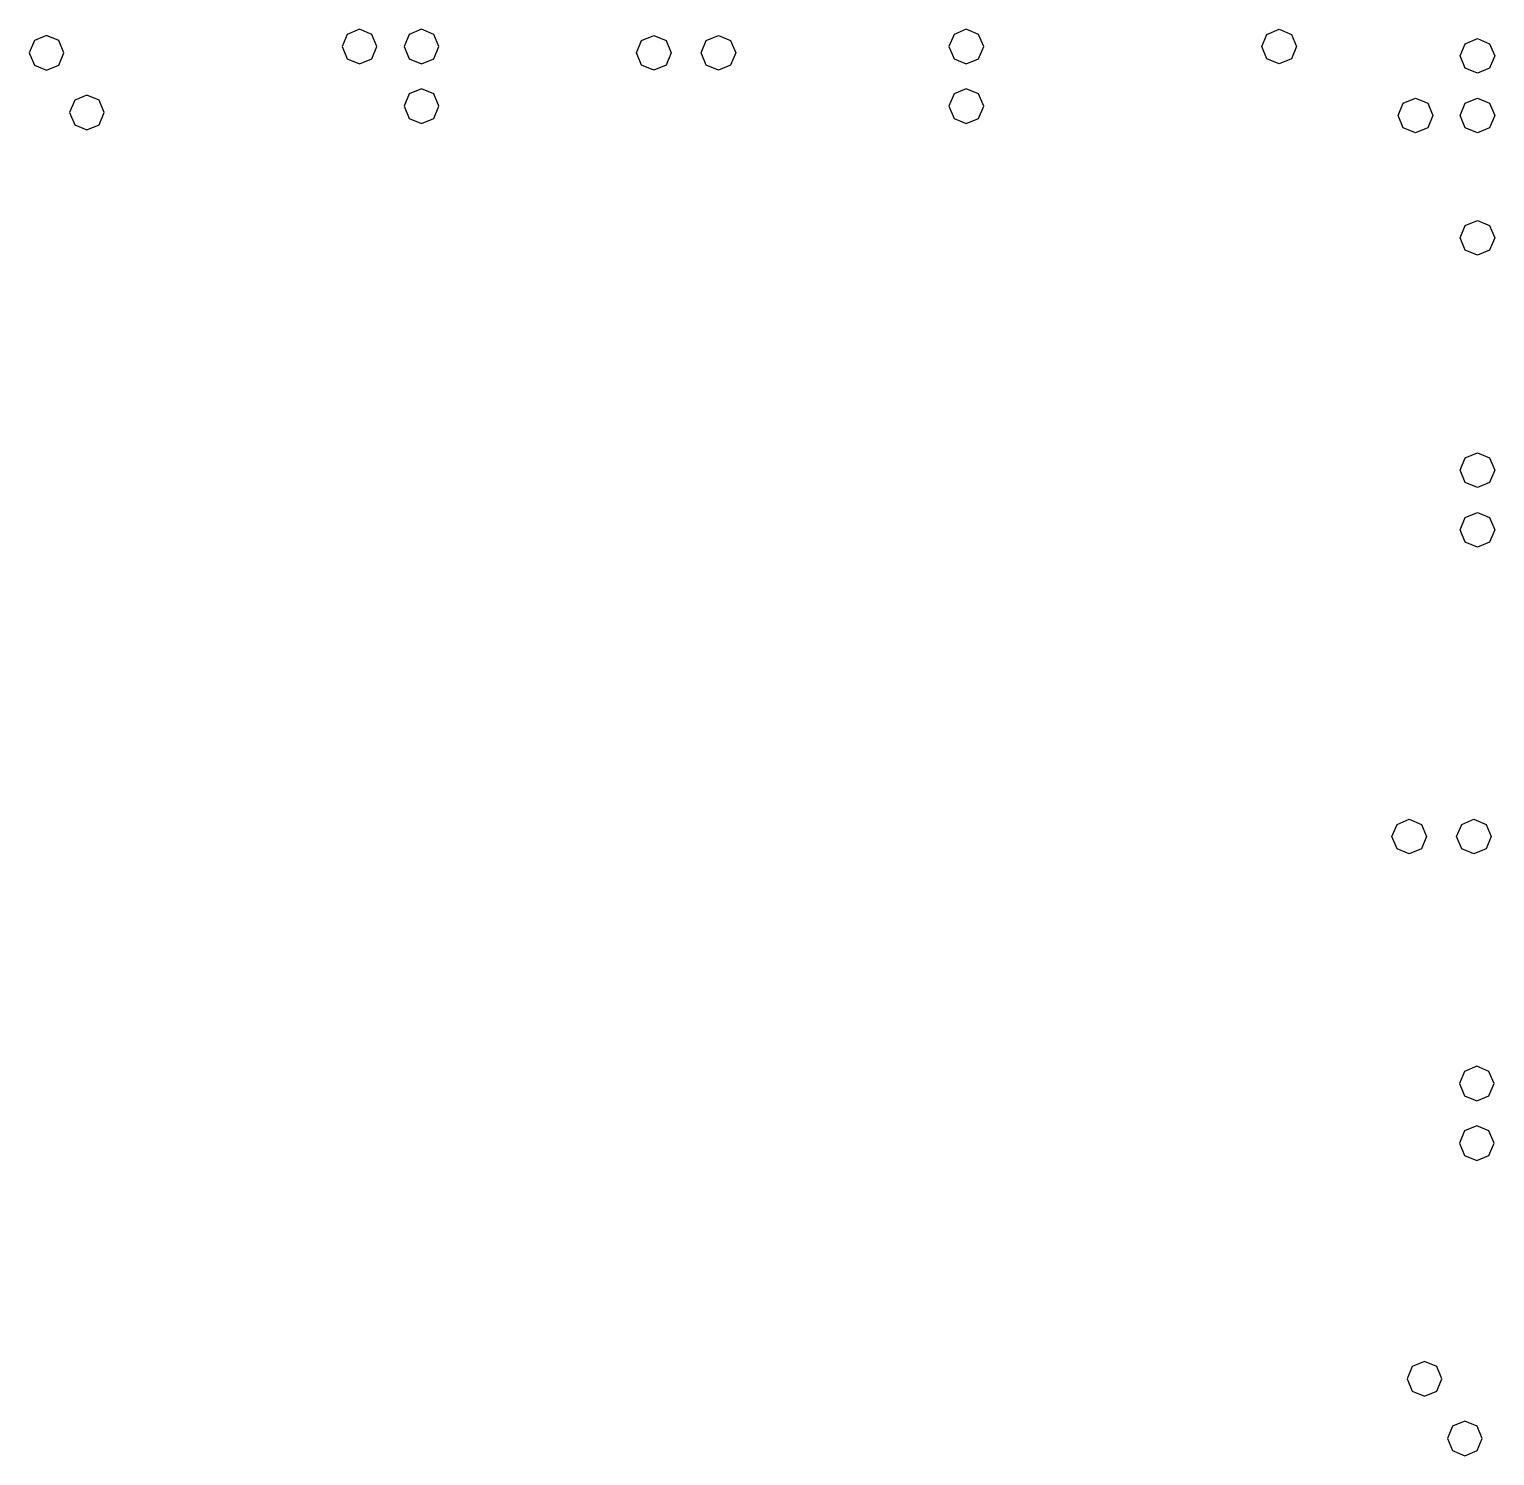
# Model space of a CAD drawing. Extents: x -138 to -2, y -137 to -4.
import ezdxf

# ---------------------------------------------------------------- set-up
doc = ezdxf.new("R2010")
doc.units = 0
doc.layers.get('0').update_dxf_attribs({"linetype": 'CONTINUOUS'})

msp = doc.modelspace()

# ---------------------------------------------------------------- linework, layer by layer
at = {"color": 7}
for points in [[(-135.016948, -6.528003), (-135.488048, -5.39067), (-136.625381, -4.919571), (-137.762714, -5.39067), (-138.233813, -6.528003), (-137.762714, -7.665336), (-136.625381, -8.136436), (-135.488048, -7.665336), (-135.016948, -6.528003)], [(-105.986044, -5.953337), (-106.457143, -4.816004), (-107.594476, -4.344904), (-108.731809, -4.816004), (-109.202909, -5.953337), (-108.731809, -7.09067), (-107.594476, -7.561769), (-106.457143, -7.09067), (-105.986044, -5.953337)], [(-100.243739, -5.953337), (-100.714838, -4.816004), (-101.852171, -4.344904), (-102.989504, -4.816004), (-103.460604, -5.953337), (-102.989504, -7.09067), (-101.852171, -7.561769), (-100.714838, -7.09067), (-100.243739, -5.953337)], [(-81.910592, -6.528003), (-81.439492, -5.39067), (-80.302159, -4.919571), (-79.164826, -5.39067), (-78.693727, -6.528003), (-79.164826, -7.665336), (-80.302159, -8.136436), (-81.439492, -7.665336), (-81.910592, -6.528003)], [(-75.91162, -6.528003), (-75.44052, -5.39067), (-74.303187, -4.919571), (-73.165854, -5.39067), (-72.694755, -6.528003), (-73.165854, -7.665336), (-74.303187, -8.136436), (-75.44052, -7.665336), (-75.91162, -6.528003)], [(-52.910359, -5.953351), (-52.43926, -7.090684), (-51.301927, -7.561783), (-50.164594, -7.090684), (-49.693494, -5.953351), (-50.164594, -4.816018), (-51.301927, -4.344918), (-52.43926, -4.816018), (-52.910359, -5.953351)], [(-20.662588, -5.953351), (-21.133685, -7.090684), (-22.271021, -7.561783), (-23.408354, -7.090684), (-23.87945, -5.953351), (-23.408354, -4.816018), (-22.271021, -4.344918), (-21.133685, -4.816018), (-20.662588, -5.953351)], [(-2.28347, -6.815351), (-2.754568, -7.952684), (-3.891901, -8.423783), (-5.029235, -7.952684), (-5.500333, -6.815351), (-5.029235, -5.678018), (-3.891901, -5.206918), (-2.754568, -5.678018), (-2.28347, -6.815351)], [(-131.275754, -12.053601), (-131.746854, -10.916268), (-132.884187, -10.445169), (-134.02152, -10.916268), (-134.492619, -12.053601), (-134.02152, -13.190934), (-132.884187, -13.662033), (-131.746854, -13.190934), (-131.275754, -12.053601)], [(-100.243739, -11.478935), (-100.714838, -10.341602), (-101.852171, -9.870502), (-102.989504, -10.341602), (-103.460604, -11.478935), (-102.989504, -12.616267), (-101.852171, -13.087367), (-100.714838, -12.616267), (-100.243739, -11.478935)], [(-52.910359, -11.478949), (-52.43926, -12.616282), (-51.301927, -13.087381), (-50.164594, -12.616282), (-49.693494, -11.478949), (-50.164594, -10.341616), (-51.301927, -9.870516), (-52.43926, -10.341616), (-52.910359, -11.478949)], [(-8.025775, -12.340948), (-8.496873, -13.478281), (-9.634206, -13.949381), (-10.77154, -13.478281), (-11.242638, -12.340948), (-10.77154, -11.203615), (-9.634206, -10.732516), (-8.496873, -11.203615), (-8.025775, -12.340948)], [(-2.28347, -12.340948), (-2.754568, -13.478281), (-3.891901, -13.949381), (-5.029235, -13.478281), (-5.500333, -12.340948), (-5.029235, -11.203615), (-3.891901, -10.732516), (-2.754568, -11.203615), (-2.28347, -12.340948)], [(-2.28347, -23.686248), (-2.754568, -24.823581), (-3.891901, -25.29468), (-5.029235, -24.823581), (-5.500333, -23.686248), (-5.029235, -22.548915), (-3.891901, -22.077815), (-2.754568, -22.548915), (-2.28347, -23.686248)], [(-2.28347, -45.236257), (-2.754568, -46.37359), (-3.891901, -46.844687), (-5.029235, -46.37359), (-5.500333, -45.236257), (-5.029235, -44.098921), (-3.891901, -43.627825), (-2.754568, -44.098921), (-2.28347, -45.236257)], [(-2.28347, -50.761855), (-2.754568, -51.899188), (-3.891901, -52.370284), (-5.029235, -51.899188), (-5.500333, -50.761855), (-5.029235, -49.624519), (-3.891901, -49.153422), (-2.754568, -49.624519), (-2.28347, -50.761855)], [(-11.811451, -79.223368), (-11.340351, -78.086035), (-10.203018, -77.614935), (-9.065685, -78.086035), (-8.594586, -79.223368), (-9.065685, -80.360701), (-10.203018, -80.8318), (-11.340351, -80.360701), (-11.811451, -79.223368)], [(-5.812479, -79.223368), (-5.341379, -78.086035), (-4.204046, -77.614935), (-3.066713, -78.086035), (-2.595614, -79.223368), (-3.066713, -80.360701), (-4.204046, -80.8318), (-5.341379, -80.360701), (-5.812479, -79.223368)], [(-2.342678, -102.131416), (-2.813778, -100.994083), (-3.951111, -100.522984), (-5.088444, -100.994083), (-5.559544, -102.131416), (-5.088444, -103.268749), (-3.951111, -103.739848), (-2.813778, -103.268749), (-2.342678, -102.131416)], [(-2.342678, -107.657014), (-2.813778, -106.519681), (-3.951111, -106.048581), (-5.088444, -106.519681), (-5.559544, -107.657014), (-5.088444, -108.794338), (-3.951111, -109.265452), (-2.813778, -108.794338), (-2.342678, -107.657014)], [(-7.184228, -129.506723), (-7.655327, -128.36939), (-8.79266, -127.898291), (-9.929993, -128.36939), (-10.401093, -129.506723), (-9.929993, -130.644065), (-8.79266, -131.11515), (-7.655327, -130.644065), (-7.184228, -129.506723)], [(-3.443033, -135.032298), (-3.914133, -133.894971), (-5.051466, -133.423858), (-6.188799, -133.894971), (-6.659898, -135.032298), (-6.188799, -136.169626), (-5.051466, -136.640739), (-3.914133, -136.169626), (-3.443033, -135.032298)]]:
    msp.add_lwpolyline(points, dxfattribs=at)

doc.saveas('drawing.dxf')
